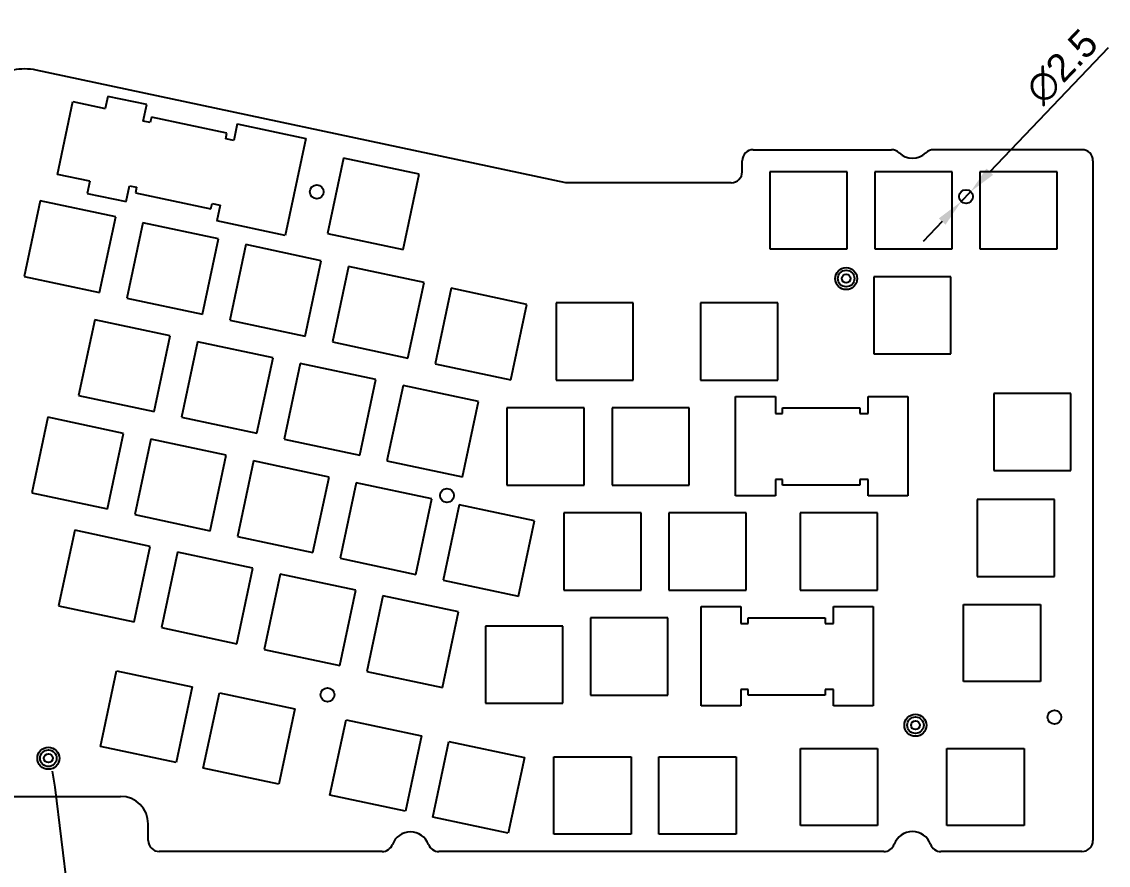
# Model space of a CAD drawing. Header units: millimetres. Extents: x 10619 to 11332, y 86 to 1699.
# Drawn here: x 10935.2 to 11132.2, y 1291.3 to 1444.3 of the extents above; entities that cross this region are included whole.
import ezdxf

# ---------------------------------------------------------------- set-up
doc = ezdxf.new("R2010")
doc.units = ezdxf.units.MM
doc.styles.add('标注', font='arial.ttf')
doc.dimstyles.new('ISO-25', dxfattribs={"dimtxt": 5, "dimasz": 5, "dimexe": 2, "dimexo": 0.5, "dimgap": 1, "dimtad": 1, "dimdec": 3, "dimdsep": 46, "dimtxsty": '标注', "dimcen": 2.5, "dimadec": 0, "dimazin": 0, "dimtfac": 1, "dimtdec": 3, "dimtmove": 0, "dimatfit": 3, "dimfxl": 1, "dimarcsym": 0})
doc.dimstyles.new('ISO-25$3', dxfattribs={"dimtxt": 5, "dimasz": 5, "dimexe": 2, "dimexo": 0.5, "dimgap": 1, "dimtad": 1, "dimtih": 1, "dimtoh": 1, "dimdec": 3, "dimdsep": 46, "dimtxsty": '标注', "dimcen": 2.5, "dimadec": 0, "dimazin": 0, "dimtfac": 1, "dimtdec": 3, "dimtmove": 0, "dimatfit": 3, "dimfxl": 1, "dimarcsym": 0})

# ---------------------------------------------------------------- blocks, each defined once
blk = doc.blocks.new('*D18')
at = {"color": 0, "lineweight": -2}
for p, q in [((11132.2, 1439.62), (11110.72, 1417.12)), ((11105.54, 1411.7), (11107.26, 1413.51)), ((11102.09, 1408.08), (11098.63, 1404.46))]:
    blk.add_line(p, q, dxfattribs=at)
at = {"color": 0}
for points in [[(11110.11, 1417.7), (11111.32, 1416.55), (11107.26, 1413.51)], [(11101.48, 1408.66), (11102.69, 1407.51), (11105.54, 1411.7)]]:
    blk.add_solid(points, dxfattribs=at)
at = {"layer": 'Defpoints', "color": 0}
for p in [(11107.26, 1413.51), (11105.54, 1411.7)]:
    blk.add_point(p, dxfattribs=at)
at = {"color": 0, "insert": (11123.8, 1436.17), "char_height": 5, "attachment_point": 5, "rotation": 46.3269, "style": '标注'}
blk.add_mtext('∅2.5', dxfattribs=at)

msp = doc.modelspace()

# ---------------------------------------------------------------- linework, layer by layer
at = {"color": 7, "linetype": 'Continuous'}
for p, q in [((11033.8725, 1415.1017), (10937.8154, 1435.5378)), ((10950.8124, 1430.7878), (10950.3442, 1428.5871)), ((10957.8548, 1429.2896), (10950.8124, 1430.7878)), ((10941.6663, 1416.6312), (10944.4755, 1429.8357)), ((10944.4755, 1429.8357), (10950.3442, 1428.5871)), ((10957.2183, 1426.2979), (10957.8548, 1429.2896)), ((10958.5115, 1426.0228), (10957.2183, 1426.2979)), ((10958.7196, 1427.0009), (10958.5115, 1426.0228)), ((10972.4132, 1424.0876), (10958.7196, 1427.0009)), ((10974.287, 1425.7936), (10973.6506, 1422.802)), ((10974.287, 1425.7936), (10986.709, 1423.1509)), ((10972.2051, 1423.1095), (10972.4132, 1424.0876)), ((10973.6506, 1422.802), (10972.2051, 1423.1095)), ((10986.709, 1423.1509), (10982.9634, 1405.5449)), ((11067.8263, 1421.1017), (11092.8713, 1421.1017)), ((11127.4264, 1421.1017), (11100.5015, 1421.1017)), ((10993.5578, 1419.5891), (10990.6445, 1405.8956)), ((11007.2513, 1416.6758), (10993.5578, 1419.5891)), ((11065.8263, 1417.1017), (11065.8263, 1419.1017)), ((11129.4264, 1419.1017), (11129.4264, 1295.7817)), ((10947.535, 1415.3826), (10941.6663, 1416.6312)), ((11004.338, 1402.9823), (11007.2513, 1416.6758)), ((11084.8263, 1417.1017), (11070.8263, 1417.1017)), ((11070.8263, 1417.1017), (11070.8263, 1403.1017)), ((11084.8263, 1403.1017), (11084.8263, 1417.1017)), ((11103.8763, 1417.1017), (11089.8763, 1417.1017)), ((11089.8763, 1417.1017), (11089.8763, 1403.1017)), ((11103.8763, 1403.1017), (11103.8763, 1417.1017)), ((11122.9263, 1417.1017), (11108.9263, 1417.1017)), ((11108.9263, 1417.1017), (11108.9263, 1403.1017)), ((11122.9263, 1403.1017), (11122.9263, 1417.1017)), ((10947.535, 1415.3826), (10947.0667, 1413.1819)), ((10954.1091, 1411.6836), (10954.7212, 1414.5606)), ((10954.7212, 1414.5606), (10956.0144, 1414.2855)), ((11063.8263, 1415.1017), (11033.8725, 1415.1017)), ((10947.0667, 1413.1819), (10954.1091, 1411.6836)), ((10956.0144, 1414.2855), (10955.8063, 1413.3074)), ((10955.8063, 1413.3074), (10969.4999, 1410.3941)), ((10938.5459, 1411.8165), (10935.6326, 1398.123)), ((10952.2394, 1408.9032), (10938.5459, 1411.8165)), ((10969.4999, 1410.3941), (10969.7079, 1411.3722)), ((10969.7079, 1411.3722), (10971.1535, 1411.0647)), ((10971.1535, 1411.0647), (10970.5414, 1408.1877)), ((10949.3261, 1395.2097), (10952.2394, 1408.9032)), ((10957.1789, 1407.8524), (10954.2656, 1394.1588)), ((10970.8724, 1404.9391), (10957.1789, 1407.8524)), ((10982.9634, 1405.5449), (10970.5414, 1408.1877)), ((10967.9591, 1391.2455), (10970.8724, 1404.9391)), ((10990.6445, 1405.8956), (11004.338, 1402.9823)), ((10975.8119, 1403.8882), (10972.8986, 1390.1947)), ((10989.5054, 1400.9749), (10975.8119, 1403.8882)), ((11070.8263, 1403.1017), (11084.8263, 1403.1017)), ((11089.8763, 1403.1017), (11103.8763, 1403.1017)), ((11108.9263, 1403.1017), (11122.9263, 1403.1017)), ((10986.5921, 1387.2814), (10989.5054, 1400.9749)), ((10994.4448, 1399.924), (10991.5315, 1386.2305)), ((11008.1384, 1397.0107), (10994.4448, 1399.924)), ((10935.6326, 1398.123), (10949.3261, 1395.2097)), ((11005.2251, 1383.3172), (11008.1384, 1397.0107)), ((11103.6763, 1398.0517), (11089.6763, 1398.0517)), ((11089.6763, 1398.0517), (11089.6763, 1384.0517)), ((11103.6763, 1384.0517), (11103.6763, 1398.0517)), ((11013.0778, 1395.9599), (11010.1645, 1382.2664)), ((11026.7713, 1393.0466), (11013.0778, 1395.9599)), ((10954.2656, 1394.1588), (10967.9591, 1391.2455)), ((11023.858, 1379.3531), (11026.7713, 1393.0466)), ((11046.0763, 1393.3017), (11032.0763, 1393.3017)), ((11032.0763, 1393.3017), (11032.0763, 1379.3017)), ((11046.0763, 1379.3017), (11046.0763, 1393.3017)), ((11072.2714, 1393.3017), (11058.2714, 1393.3017)), ((11058.2714, 1393.3017), (11058.2714, 1379.3017)), ((11072.2714, 1379.3017), (11072.2714, 1393.3017)), ((10948.4318, 1390.237), (10945.5185, 1376.5434)), ((10962.1253, 1387.3237), (10948.4318, 1390.237)), ((10972.8986, 1390.1947), (10986.5921, 1387.2814)), ((10959.212, 1373.6301), (10962.1253, 1387.3237)), ((10967.0648, 1386.2728), (10964.1515, 1372.5793)), ((10980.7583, 1383.3595), (10967.0648, 1386.2728)), ((10991.5315, 1386.2305), (11005.2251, 1383.3172)), ((10977.845, 1369.666), (10980.7583, 1383.3595)), ((11089.6763, 1384.0517), (11103.6763, 1384.0517)), ((10985.6977, 1382.3086), (10982.7844, 1368.6151)), ((10999.3913, 1379.3953), (10985.6977, 1382.3086)), ((11010.1645, 1382.2664), (11023.858, 1379.3531)), ((10996.478, 1365.7018), (10999.3913, 1379.3953)), ((11032.0763, 1379.3017), (11046.0763, 1379.3017)), ((11058.2714, 1379.3017), (11072.2714, 1379.3017)), ((11004.3307, 1378.3445), (11001.4174, 1364.6509)), ((11018.0242, 1375.4312), (11004.3307, 1378.3445)), ((10945.5185, 1376.5434), (10959.212, 1373.6301)), ((11015.1109, 1361.7376), (11018.0242, 1375.4312)), ((11064.6342, 1376.3103), (11071.8342, 1376.3103)), ((11064.6342, 1358.3103), (11064.6342, 1376.3103)), ((11071.8342, 1376.3103), (11071.8342, 1373.2517)), ((11088.6342, 1376.3103), (11095.8342, 1376.3103)), ((11088.6342, 1373.2517), (11088.6342, 1376.3103)), ((11095.8342, 1376.3103), (11095.8342, 1358.3103)), ((11125.4264, 1376.9017), (11111.4264, 1376.9017)), ((11111.4264, 1376.9017), (11111.4264, 1362.9017)), ((11125.4264, 1362.9017), (11125.4264, 1376.9017)), ((11037.1764, 1374.2517), (11023.1764, 1374.2517)), ((11023.1764, 1374.2517), (11023.1764, 1360.2517)), ((11037.1764, 1360.2517), (11037.1764, 1374.2517)), ((11056.2264, 1374.2517), (11042.2264, 1374.2517)), ((11042.2264, 1374.2517), (11042.2264, 1360.2517)), ((11056.2264, 1360.2517), (11056.2264, 1374.2517)), ((11071.8342, 1373.2517), (11073.1564, 1373.2517)), ((11073.1564, 1374.2517), (11087.1564, 1374.2517)), ((11073.1564, 1373.2517), (11073.1564, 1374.2517)), ((11087.1564, 1374.2517), (11087.1564, 1373.2517)), ((11087.1564, 1373.2517), (11088.6342, 1373.2517)), ((10939.9585, 1372.5633), (10937.0452, 1358.8698)), ((10953.6521, 1369.65), (10939.9585, 1372.5633)), ((10964.1515, 1372.5793), (10977.845, 1369.666)), ((10950.7388, 1355.9565), (10953.6521, 1369.65)), ((10958.5915, 1368.5991), (10955.6782, 1354.9056)), ((10972.285, 1365.6858), (10958.5915, 1368.5991)), ((10982.7844, 1368.6151), (10996.478, 1365.7018)), ((10969.3717, 1351.9923), (10972.285, 1365.6858)), ((10977.2245, 1364.635), (10974.3112, 1350.9414)), ((10990.918, 1361.7217), (10977.2245, 1364.635)), ((11001.4174, 1364.6509), (11015.1109, 1361.7376)), ((10988.0047, 1348.0281), (10990.918, 1361.7217)), ((11111.4264, 1362.9017), (11125.4264, 1362.9017)), ((10995.8575, 1360.6708), (10992.9442, 1346.9773)), ((11009.551, 1357.7575), (10995.8575, 1360.6708)), ((11023.1764, 1360.2517), (11037.1764, 1360.2517)), ((11042.2264, 1360.2517), (11056.2264, 1360.2517)), ((11073.1564, 1361.2517), (11071.8342, 1361.2517)), ((11071.8342, 1361.2517), (11071.8342, 1358.3103)), ((11073.1564, 1360.2517), (11073.1564, 1361.2517)), ((11087.1564, 1360.2517), (11073.1564, 1360.2517)), ((11088.6342, 1361.2517), (11087.1564, 1361.2517)), ((11087.1564, 1361.2517), (11087.1564, 1360.2517)), ((11088.6342, 1358.3103), (11088.6342, 1361.2517)), ((10937.0452, 1358.8698), (10950.7388, 1355.9565)), ((11006.6377, 1344.064), (11009.551, 1357.7575)), ((11071.8342, 1358.3103), (11064.6342, 1358.3103)), ((11095.8342, 1358.3103), (11088.6342, 1358.3103)), ((11122.4264, 1357.6517), (11108.4264, 1357.6517)), ((11108.4264, 1357.6517), (11108.4264, 1343.6517)), ((11122.4264, 1343.6517), (11122.4264, 1357.6517)), ((11014.4904, 1356.7066), (11011.5772, 1343.0131)), ((11028.184, 1353.7933), (11014.4904, 1356.7066)), ((10955.6782, 1354.9056), (10969.3717, 1351.9923)), ((11025.2707, 1340.0998), (11028.184, 1353.7933)), ((11047.4764, 1355.2017), (11033.4764, 1355.2017)), ((11033.4764, 1355.2017), (11033.4764, 1341.2017)), ((11047.4764, 1341.2017), (11047.4764, 1355.2017)), ((11066.5264, 1355.2017), (11052.5264, 1355.2017)), ((11052.5264, 1355.2017), (11052.5264, 1341.2017)), ((11066.5264, 1341.2017), (11066.5264, 1355.2017)), ((11090.3264, 1355.2017), (11076.3264, 1355.2017)), ((11076.3264, 1355.2017), (11076.3264, 1341.2017)), ((11090.3264, 1341.2017), (11090.3264, 1355.2017)), ((10944.7974, 1352.0575), (10941.8841, 1338.3639)), ((10958.4909, 1349.1442), (10944.7974, 1352.0575)), ((10974.3112, 1350.9414), (10988.0047, 1348.0281)), ((10955.5776, 1335.4506), (10958.4909, 1349.1442)), ((10963.4303, 1348.0933), (10960.517, 1334.3998)), ((10977.1239, 1345.18), (10963.4303, 1348.0933)), ((10992.9442, 1346.9773), (11006.6377, 1344.064)), ((10974.2106, 1331.4865), (10977.1239, 1345.18)), ((10982.0633, 1344.1291), (10979.15, 1330.4356)), ((10995.7568, 1341.2158), (10982.0633, 1344.1291)), ((11108.4264, 1343.6517), (11122.4264, 1343.6517)), ((11011.5772, 1343.0131), (11025.2707, 1340.0998)), ((10992.8435, 1327.5223), (10995.7568, 1341.2158)), ((11000.6963, 1340.165), (10997.783, 1326.4715)), ((11014.3898, 1337.2517), (11000.6963, 1340.165)), ((11033.4764, 1341.2017), (11047.4764, 1341.2017)), ((11052.5264, 1341.2017), (11066.5264, 1341.2017)), ((11076.3264, 1341.2017), (11090.3264, 1341.2017)), ((10941.8841, 1338.3639), (10955.5776, 1335.4506)), ((11058.3542, 1338.2103), (11065.5542, 1338.2103)), ((11058.3542, 1320.2103), (11058.3542, 1338.2103)), ((11065.5542, 1338.2103), (11065.5542, 1335.1517)), ((11082.3542, 1338.2103), (11089.5542, 1338.2103)), ((11082.3542, 1335.1517), (11082.3542, 1338.2103)), ((11089.5542, 1338.2103), (11089.5542, 1320.2103)), ((11105.9211, 1338.6017), (11119.9211, 1338.6017)), ((11105.9211, 1324.6017), (11105.9211, 1338.6017)), ((11119.9211, 1338.6017), (11119.9211, 1324.6017)), ((11011.4765, 1323.5582), (11014.3898, 1337.2517)), ((11052.3264, 1336.1517), (11038.3264, 1336.1517)), ((11038.3264, 1336.1517), (11038.3264, 1322.1517)), ((11052.3264, 1322.1517), (11052.3264, 1336.1517)), ((11066.8764, 1336.1517), (11080.8764, 1336.1517)), ((11066.8764, 1335.1517), (11066.8764, 1336.1517)), ((11080.8764, 1336.1517), (11080.8764, 1335.1517)), ((10960.517, 1334.3998), (10974.2106, 1331.4865)), ((11033.2764, 1334.6817), (11019.2764, 1334.6817)), ((11019.2764, 1334.6817), (11019.2764, 1320.6817)), ((11033.2764, 1320.6817), (11033.2764, 1334.6817)), ((11065.5542, 1335.1517), (11066.8764, 1335.1517)), ((11080.8764, 1335.1517), (11082.3542, 1335.1517)), ((10979.15, 1330.4356), (10992.8435, 1327.5223)), ((10949.4893, 1312.862), (10952.4026, 1326.5555)), ((10952.4026, 1326.5555), (10966.0961, 1323.6422)), ((10997.783, 1326.4715), (11011.4765, 1323.5582)), ((11119.9211, 1324.6017), (11105.9211, 1324.6017)), ((10966.0961, 1323.6422), (10963.1828, 1309.9487)), ((10968.1223, 1308.8978), (10971.0356, 1322.5914)), ((10971.0356, 1322.5914), (10984.7291, 1319.6781)), ((11038.3264, 1322.1517), (11052.3264, 1322.1517)), ((11066.8764, 1323.1517), (11065.5542, 1323.1517)), ((11065.5542, 1323.1517), (11065.5542, 1320.2103)), ((11066.8764, 1322.1517), (11066.8764, 1323.1517)), ((11080.8764, 1322.1517), (11066.8764, 1322.1517)), ((11082.3542, 1323.1517), (11080.8764, 1323.1517)), ((11080.8764, 1323.1517), (11080.8764, 1322.1517)), ((11082.3542, 1320.2103), (11082.3542, 1323.1517)), ((11019.2764, 1320.6817), (11033.2764, 1320.6817)), ((11065.5542, 1320.2103), (11058.3542, 1320.2103)), ((11089.5542, 1320.2103), (11082.3542, 1320.2103)), ((10984.7291, 1319.6781), (10981.8158, 1305.9845)), ((10991.0834, 1304.0129), (10993.9967, 1317.7064)), ((10993.9967, 1317.7064), (11007.6902, 1314.7931)), ((11007.6902, 1314.7931), (11004.7769, 1301.0996)), ((10963.1828, 1309.9487), (10949.4893, 1312.862)), ((11009.7164, 1300.0487), (11012.6297, 1313.7422)), ((11012.6297, 1313.7422), (11026.3232, 1310.8289)), ((11076.3761, 1312.4817), (11090.3761, 1312.4817)), ((11076.3761, 1298.4817), (11076.3761, 1312.4817)), ((11090.3761, 1312.4817), (11090.3761, 1298.4817)), ((11102.9211, 1312.4817), (11116.9211, 1312.4817)), ((11102.9211, 1298.4817), (11102.9211, 1312.4817)), ((11116.9211, 1312.4817), (11116.9211, 1298.4817)), ((11026.3232, 1310.8289), (11023.4099, 1297.1354)), ((11031.6771, 1310.9367), (11045.6771, 1310.9367)), ((11031.6771, 1296.9367), (11031.6771, 1310.9367)), ((11045.6771, 1310.9367), (11045.6771, 1296.9367)), ((11050.7271, 1310.9367), (11064.7271, 1310.9367)), ((11050.7271, 1296.9367), (11050.7271, 1310.9367)), ((11064.7271, 1310.9367), (11064.7271, 1296.9367)), ((10981.8158, 1305.9845), (10968.1223, 1308.8978)), ((10918.1264, 1303.7817), (10953.1264, 1303.7817)), ((11004.7769, 1301.0996), (10991.0834, 1304.0129)), ((10958.1264, 1295.7817), (10958.1264, 1298.7817)), ((11023.4099, 1297.1354), (11009.7164, 1300.0487)), ((11090.3761, 1298.4817), (11076.3761, 1298.4817)), ((11116.9211, 1298.4817), (11102.9211, 1298.4817)), ((11045.6771, 1296.9367), (11031.6771, 1296.9367)), ((11064.7271, 1296.9367), (11050.7271, 1296.9367)), ((11000.5348, 1293.7817), (10960.1264, 1293.7817)), ((11091.5039, 1293.7817), (11010.8281, 1293.7817)), ((11127.4264, 1293.7817), (11101.8537, 1293.7817))]:
    msp.add_line(p, q, dxfattribs=at)
for centre in [(10988.6777, 1413.4707), (11106.4013, 1412.6017), (11012.2996, 1358.38), (10990.6291, 1322.2196), (11122.4264, 1318.1567)]:
    msp.add_circle(centre, 1.25, dxfattribs=at)
at = {"color": 1, "linetype": 'Continuous'}
for centre, radius in [((11084.6763, 1397.7318), 2), ((11084.6763, 1397.7318), 1.5), ((11084.6763, 1397.7318), 0.8), ((11097.2355, 1316.698), 2), ((11097.2355, 1316.6981), 1.5), ((11097.2355, 1316.6981), 0.8), ((10940.0293, 1310.7089), 2), ((10940.0293, 1310.7089), 1.5), ((10940.0293, 1310.7089), 0.8)]:
    msp.add_circle(centre, radius, dxfattribs=at)
at = {"color": 7, "linetype": 'Continuous'}
for centre, radius, start, end in [((10935.7344, 1425.7567), 10, 77.989409, 101.93), ((11067.8263, 1419.1017), 2, 90, 180), ((11092.8713, 1419.1017), 2, 46.079955, 90), ((11096.6864, 1423.0634), 3.5, 226.079955, 313.920045), ((11100.5015, 1419.1017), 2, 90, 133.920045), ((11127.4264, 1419.1017), 2, 0, 90), ((11063.8263, 1417.1017), 2, 270, 0), ((10953.1264, 1298.7817), 5, 0, 90), ((11005.6815, 1293.8421), 3.5, 20.649404, 159.350596), ((11096.6788, 1293.9188), 3.5, 19.798428, 160.201572), ((10960.1264, 1295.7817), 2, 180, 270), ((11000.5348, 1295.7817), 2, 270, 339.350596), ((11010.8281, 1295.7817), 2, 200.649404, 270), ((11091.5039, 1295.7817), 2, 270, 340.201572), ((11101.8537, 1295.7817), 2, 199.798428, 270), ((11127.4264, 1295.7817), 2, 270, 0)]:
    msp.add_arc(centre, radius, start, end, dxfattribs=at)

# ---------------------------------------------------------------- dimensions: what is measured, and where the dimension line sits
at = {"color": 7}
dim = msp.add_diameter_dim_2p(p1=(11105.5382, 1411.6976), p2=(11107.2645, 1413.5058), dimstyle='ISO-25$3', override={"dimtih": 0, "dimtoh": 0, "dimdec": 2}, dxfattribs=at)
dim.commit()
dim.dimension.update_dxf_attribs({"geometry": '*D18', "text_midpoint": (11126.4705, 1433.6226), "dimtype": 163})

# ---------------------------------------------------------------- leaders
at = {"color": 1, "lineweight": 0}
msp.add_leader([(10944.8939, 1276.1086), (10941.2347, 1305.4388), (10940.78, 1308.3397)], dimstyle='ISO-25', dxfattribs=at)

doc.saveas('drawing.dxf')
